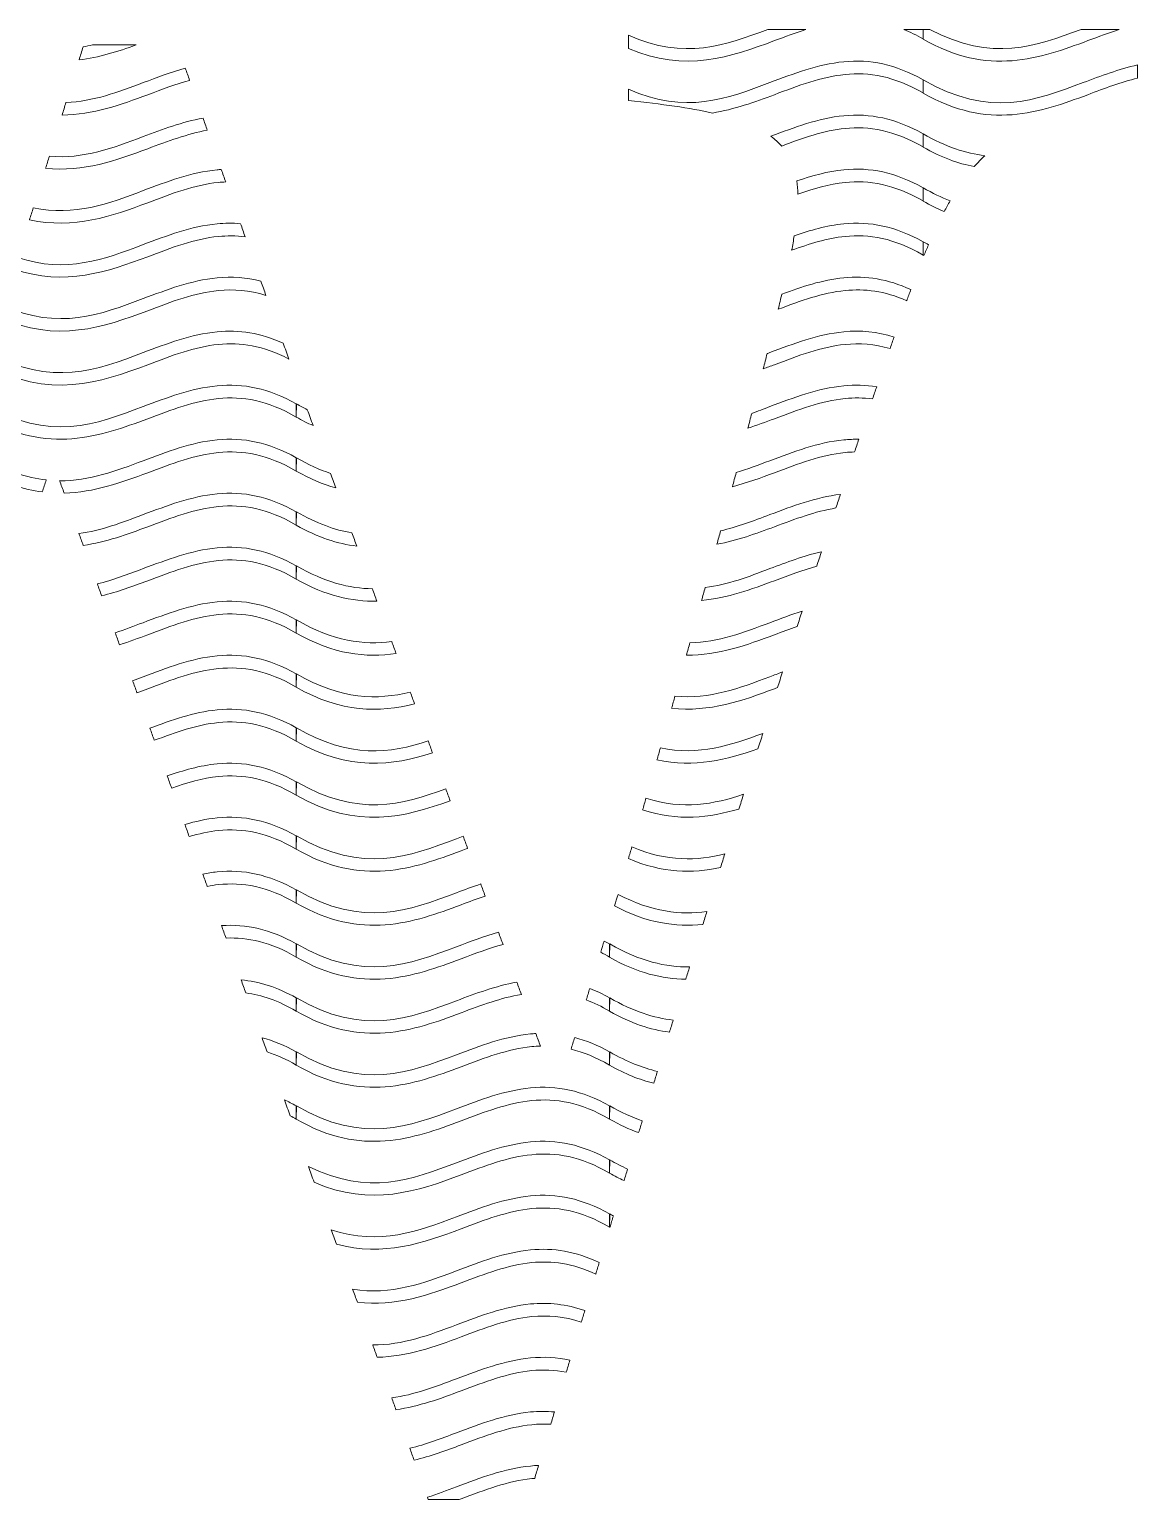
# Model space of a CAD drawing. Extents: x -34 to 186, y 96 to 243.
# Drawn here: x 16.56 to 32.87, y 190.2 to 211.85 of the extents above; entities that cross this region are included whole.
import ezdxf

# ---------------------------------------------------------------- set-up
doc = ezdxf.new("R2010")
doc.units = 0
doc.layers.add('LINING1', color=7, linetype='CONTINUOUS', lineweight=5, true_color=0xffffff)

msp = doc.modelspace()

# ---------------------------------------------------------------- linework, layer by layer
at = {"layer": 'LINING1', "color": 7, "true_color": 0xffffff}
for points, knots in [([(27.527, 211.68), (27.683, 211.739), (27.837, 211.796), (27.99, 211.846), (27.99, 211.846), (27.428, 211.846), (27.428, 211.846), (26.808, 211.613), (26.204, 211.39), (25.376, 211.76), (25.376, 211.76), (25.376, 211.566), (25.376, 211.566), (26.209, 211.204), (26.895, 211.443), (27.527, 211.68)], [0, 0, 0, 0, 1, 1, 1, 2, 2, 2, 3, 3, 3, 4, 4, 4, 5, 5, 5, 5]), ([(29.714, 211.705), (29.714, 211.705), (29.714, 211.846), (29.714, 211.846), (29.714, 211.846), (29.431, 211.846), (29.431, 211.846), (29.523, 211.808), (29.617, 211.762), (29.714, 211.705)], [0, 0, 0, 0, 1, 1, 1, 2, 2, 2, 3, 3, 3, 3]), ([(29.714, 211.704), (30.675, 211.149), (31.44, 211.417), (32.141, 211.68), (32.297, 211.739), (32.451, 211.796), (32.604, 211.846), (32.604, 211.846), (32.042, 211.846), (32.042, 211.846), (31.378, 211.597), (30.734, 211.359), (29.815, 211.846), (29.815, 211.846), (29.714, 211.846), (29.714, 211.846), (29.714, 211.846), (29.714, 211.704), (29.714, 211.704)], [0, 0, 0, 0, 1, 1, 1, 2, 2, 2, 3, 3, 3, 4, 4, 4, 5, 5, 5, 6, 6, 6, 6]), ([(18.127, 211.617), (18.127, 211.617), (17.487, 211.617), (17.487, 211.617), (17.441, 211.607), (17.394, 211.597), (17.347, 211.589), (17.327, 211.525), (17.307, 211.461), (17.288, 211.397), (17.583, 211.432), (17.86, 211.52), (18.127, 211.617)], [0, 0, 0, 0, 1, 1, 1, 2, 2, 2, 3, 3, 3, 4, 4, 4, 4]), ([(17.094, 210.77), (17.075, 210.708), (17.056, 210.646), (17.037, 210.584), (17.493, 210.589), (17.906, 210.738), (18.298, 210.885), (18.507, 210.963), (18.71, 211.039), (18.915, 211.096), (18.894, 211.155), (18.873, 211.215), (18.852, 211.275), (18.64, 211.215), (18.435, 211.139), (18.231, 211.062), (17.862, 210.924), (17.499, 210.785), (17.094, 210.77)], [0, 0, 0, 0, 1, 1, 1, 2, 2, 2, 3, 3, 3, 4, 4, 4, 5, 5, 5, 6, 6, 6, 6]), ([(29.714, 211.105), (29.306, 211.332), (28.934, 211.408), (28.548, 211.37), (28.162, 211.331), (27.809, 211.194), (27.459, 211.062), (26.827, 210.825), (26.218, 210.588), (25.376, 210.965), (25.376, 210.965), (25.376, 210.798), (25.376, 210.798), (25.874, 210.748), (26.281, 210.69), (26.613, 210.615), (26.934, 210.668), (27.236, 210.776), (27.527, 210.885), (27.877, 211.017), (28.215, 211.148), (28.567, 211.182), (28.92, 211.217), (29.288, 211.16), (29.714, 210.91), (29.714, 210.91), (29.714, 211.105), (29.714, 211.105)], [0, 0, 0, 0, 1, 1, 1, 2, 2, 2, 3, 3, 3, 4, 4, 4, 5, 5, 5, 6, 6, 6, 7, 7, 7, 8, 8, 8, 9, 9, 9, 9]), ([(29.715, 211.104), (29.715, 211.104), (29.714, 210.909), (29.714, 210.909), (30.675, 210.355), (31.44, 210.622), (32.141, 210.885), (32.388, 210.978), (32.629, 211.069), (32.874, 211.128), (32.874, 211.128), (32.874, 211.323), (32.874, 211.323), (32.597, 211.261), (32.334, 211.16), (32.073, 211.062), (31.374, 210.801), (30.703, 210.535), (29.715, 211.104)], [0, 0, 0, 0, 1, 1, 1, 2, 2, 2, 3, 3, 3, 4, 4, 4, 5, 5, 5, 6, 6, 6, 6]), ([(29.714, 210.311), (29.306, 210.538), (28.934, 210.612), (28.548, 210.575), (28.168, 210.537), (27.82, 210.403), (27.475, 210.273), (27.535, 210.229), (27.587, 210.181), (27.633, 210.129), (27.946, 210.247), (28.251, 210.356), (28.567, 210.388), (28.92, 210.422), (29.288, 210.364), (29.714, 210.115), (29.714, 210.115), (29.714, 210.311), (29.714, 210.311)], [0, 0, 0, 0, 1, 1, 1, 2, 2, 2, 3, 3, 3, 4, 4, 4, 5, 5, 5, 6, 6, 6, 6]), ([(18.298, 210.09), (18.595, 210.201), (18.882, 210.308), (19.176, 210.361), (19.155, 210.421), (19.134, 210.481), (19.113, 210.541), (18.806, 210.483), (18.517, 210.375), (18.231, 210.268), (17.789, 210.102), (17.357, 209.935), (16.85, 209.979), (16.832, 209.921), (16.814, 209.861), (16.795, 209.802), (17.349, 209.744), (17.838, 209.917), (18.298, 210.09)], [0, 0, 0, 0, 1, 1, 1, 2, 2, 2, 3, 3, 3, 4, 4, 4, 5, 5, 5, 6, 6, 6, 6]), ([(29.715, 210.31), (29.715, 210.31), (29.714, 210.114), (29.714, 210.114), (29.98, 209.961), (30.231, 209.872), (30.469, 209.827), (30.519, 209.883), (30.571, 209.937), (30.624, 209.987), (30.348, 210.021), (30.05, 210.116), (29.715, 210.31)], [0, 0, 0, 0, 1, 1, 1, 2, 2, 2, 3, 3, 3, 4, 4, 4, 4]), ([(18.231, 209.473), (17.722, 209.281), (17.227, 209.09), (16.613, 209.221), (16.595, 209.162), (16.576, 209.103), (16.558, 209.044), (17.211, 208.898), (17.773, 209.098), (18.298, 209.295), (18.649, 209.427), (18.987, 209.558), (19.339, 209.593), (19.375, 209.596), (19.411, 209.598), (19.447, 209.6), (19.425, 209.661), (19.403, 209.722), (19.381, 209.784), (19.361, 209.782), (19.341, 209.781), (19.32, 209.779), (18.934, 209.742), (18.581, 209.604), (18.231, 209.473)], [0, 0, 0, 0, 1, 1, 1, 2, 2, 2, 3, 3, 3, 4, 4, 4, 5, 5, 5, 6, 6, 6, 7, 7, 7, 8, 8, 8, 8]), ([(29.714, 209.516), (29.306, 209.743), (28.934, 209.818), (28.548, 209.779), (28.307, 209.756), (28.079, 209.691), (27.857, 209.616), (27.866, 209.554), (27.871, 209.489), (27.873, 209.421), (28.103, 209.502), (28.332, 209.569), (28.567, 209.593), (28.92, 209.627), (29.288, 209.569), (29.714, 209.32), (29.714, 209.32), (29.714, 209.516), (29.714, 209.516)], [0, 0, 0, 0, 1, 1, 1, 2, 2, 2, 3, 3, 3, 4, 4, 4, 5, 5, 5, 6, 6, 6, 6]), ([(29.715, 209.515), (29.715, 209.515), (29.714, 209.319), (29.714, 209.319), (29.821, 209.258), (29.924, 209.208), (30.026, 209.165), (30.055, 209.22), (30.084, 209.272), (30.113, 209.323), (29.986, 209.372), (29.854, 209.434), (29.715, 209.515)], [0, 0, 0, 0, 1, 1, 1, 2, 2, 2, 3, 3, 3, 4, 4, 4, 4]), ([(19.32, 208.984), (18.934, 208.946), (18.581, 208.809), (18.231, 208.678), (17.659, 208.463), (17.106, 208.248), (16.383, 208.487), (16.365, 208.43), (16.347, 208.373), (16.329, 208.316), (17.081, 208.059), (17.713, 208.28), (18.298, 208.5), (18.649, 208.632), (18.987, 208.762), (19.339, 208.798), (19.468, 208.81), (19.598, 208.81), (19.733, 208.793), (19.71, 208.858), (19.688, 208.922), (19.664, 208.986), (19.55, 208.996), (19.436, 208.996), (19.32, 208.984)], [0, 0, 0, 0, 1, 1, 1, 2, 2, 2, 3, 3, 3, 4, 4, 4, 5, 5, 5, 6, 6, 6, 7, 7, 7, 8, 8, 8, 8]), ([(29.714, 208.72), (29.306, 208.948), (28.934, 209.022), (28.548, 208.984), (28.293, 208.959), (28.053, 208.889), (27.818, 208.808), (27.807, 208.739), (27.794, 208.668), (27.78, 208.594), (28.042, 208.689), (28.3, 208.771), (28.567, 208.798), (28.92, 208.833), (29.288, 208.774), (29.714, 208.525), (29.714, 208.525), (29.714, 208.72), (29.714, 208.72)], [0, 0, 0, 0, 1, 1, 1, 2, 2, 2, 3, 3, 3, 4, 4, 4, 5, 5, 5, 6, 6, 6, 6]), ([(29.715, 208.72), (29.715, 208.72), (29.714, 208.524), (29.714, 208.524), (29.719, 208.522), (29.723, 208.519), (29.728, 208.517), (29.75, 208.571), (29.773, 208.625), (29.795, 208.677), (29.768, 208.691), (29.742, 208.704), (29.715, 208.72)], [0, 0, 0, 0, 1, 1, 1, 2, 2, 2, 3, 3, 3, 4, 4, 4, 4]), ([(19.32, 208.189), (18.934, 208.151), (18.581, 208.013), (18.231, 207.883), (17.603, 207.647), (16.995, 207.411), (16.16, 207.78), (16.142, 207.723), (16.124, 207.666), (16.106, 207.61), (16.959, 207.221), (17.656, 207.464), (18.298, 207.705), (18.649, 207.837), (18.987, 207.968), (19.339, 208.002), (19.563, 208.024), (19.793, 208.009), (20.039, 207.931), (20.014, 208), (19.99, 208.07), (19.966, 208.138), (19.749, 208.195), (19.537, 208.211), (19.32, 208.189)], [0, 0, 0, 0, 1, 1, 1, 2, 2, 2, 3, 3, 3, 4, 4, 4, 5, 5, 5, 6, 6, 6, 7, 7, 7, 8, 8, 8, 8]), ([(28.548, 208.189), (28.227, 208.157), (27.929, 208.057), (27.636, 207.949), (27.619, 207.878), (27.601, 207.803), (27.582, 207.726), (27.913, 207.85), (28.233, 207.969), (28.567, 208.002), (28.852, 208.031), (29.147, 207.997), (29.475, 207.852), (29.495, 207.907), (29.515, 207.962), (29.535, 208.016), (29.195, 208.172), (28.877, 208.222), (28.548, 208.189)], [0, 0, 0, 0, 1, 1, 1, 2, 2, 2, 3, 3, 3, 4, 4, 4, 5, 5, 5, 6, 6, 6, 6]), ([(19.32, 207.395), (18.934, 207.356), (18.581, 207.219), (18.231, 207.088), (17.549, 206.832), (16.892, 206.575), (15.941, 207.093), (15.924, 207.037), (15.906, 206.981), (15.888, 206.926), (16.841, 206.383), (17.602, 206.649), (18.298, 206.91), (18.649, 207.042), (18.987, 207.173), (19.339, 207.208), (19.662, 207.24), (19.997, 207.192), (20.378, 206.993), (20.35, 207.071), (20.321, 207.149), (20.294, 207.227), (19.959, 207.377), (19.644, 207.426), (19.32, 207.395)], [0, 0, 0, 0, 1, 1, 1, 2, 2, 2, 3, 3, 3, 4, 4, 4, 5, 5, 5, 6, 6, 6, 7, 7, 7, 8, 8, 8, 8]), ([(28.548, 207.395), (28.162, 207.356), (27.809, 207.219), (27.459, 207.088), (27.446, 207.083), (27.432, 207.077), (27.419, 207.073), (27.4, 206.999), (27.381, 206.926), (27.362, 206.849), (27.417, 206.87), (27.472, 206.89), (27.527, 206.91), (27.877, 207.042), (28.215, 207.173), (28.567, 207.208), (28.779, 207.229), (28.997, 207.215), (29.229, 207.147), (29.25, 207.207), (29.27, 207.262), (29.289, 207.316), (29.039, 207.396), (28.797, 207.419), (28.548, 207.395)], [0, 0, 0, 0, 1, 1, 1, 2, 2, 2, 3, 3, 3, 4, 4, 4, 5, 5, 5, 6, 6, 6, 7, 7, 7, 8, 8, 8, 8]), ([(20.486, 206.335), (20.078, 206.562), (19.706, 206.637), (19.32, 206.6), (18.934, 206.561), (18.581, 206.424), (18.231, 206.293), (17.533, 206.03), (16.861, 205.765), (15.873, 206.335), (15.873, 206.335), (15.872, 206.139), (15.872, 206.139), (16.833, 205.585), (17.598, 205.853), (18.298, 206.115), (18.649, 206.246), (18.987, 206.378), (19.339, 206.413), (19.692, 206.447), (20.06, 206.389), (20.486, 206.14), (20.486, 206.14), (20.486, 206.335), (20.486, 206.335)], [0, 0, 0, 0, 1, 1, 1, 2, 2, 2, 3, 3, 3, 4, 4, 4, 5, 5, 5, 6, 6, 6, 7, 7, 7, 8, 8, 8, 8]), ([(28.548, 206.6), (28.162, 206.561), (27.809, 206.424), (27.459, 206.293), (27.37, 206.259), (27.282, 206.225), (27.192, 206.194), (27.174, 206.122), (27.155, 206.05), (27.135, 205.976), (27.268, 206.019), (27.399, 206.067), (27.527, 206.115), (27.877, 206.246), (28.215, 206.378), (28.567, 206.413), (28.699, 206.425), (28.833, 206.425), (28.972, 206.407), (28.992, 206.468), (29.012, 206.525), (29.032, 206.583), (28.871, 206.61), (28.711, 206.616), (28.548, 206.6)], [0, 0, 0, 0, 1, 1, 1, 2, 2, 2, 3, 3, 3, 4, 4, 4, 5, 5, 5, 6, 6, 6, 7, 7, 7, 8, 8, 8, 8]), ([(20.487, 206.335), (20.487, 206.335), (20.486, 206.139), (20.486, 206.139), (20.57, 206.09), (20.652, 206.05), (20.733, 206.014), (20.705, 206.092), (20.677, 206.17), (20.648, 206.248), (20.595, 206.275), (20.542, 206.303), (20.487, 206.335)], [0, 0, 0, 0, 1, 1, 1, 2, 2, 2, 3, 3, 3, 4, 4, 4, 4]), ([(20.486, 205.541), (20.078, 205.768), (19.706, 205.842), (19.32, 205.804), (18.934, 205.766), (18.581, 205.629), (18.231, 205.497), (17.834, 205.348), (17.444, 205.199), (17.001, 205.202), (17.023, 205.142), (17.045, 205.081), (17.068, 205.021), (17.511, 205.031), (17.915, 205.176), (18.298, 205.32), (18.649, 205.452), (18.987, 205.583), (19.339, 205.617), (19.692, 205.653), (20.06, 205.594), (20.486, 205.345), (20.486, 205.345), (20.486, 205.541), (20.486, 205.541)], [0, 0, 0, 0, 1, 1, 1, 2, 2, 2, 3, 3, 3, 4, 4, 4, 5, 5, 5, 6, 6, 6, 7, 7, 7, 8, 8, 8, 8]), ([(28.548, 205.804), (28.162, 205.766), (27.809, 205.629), (27.459, 205.497), (27.294, 205.436), (27.13, 205.374), (26.963, 205.322), (26.945, 205.254), (26.926, 205.184), (26.907, 205.114), (27.121, 205.17), (27.327, 205.245), (27.527, 205.32), (27.877, 205.452), (28.215, 205.583), (28.567, 205.617), (28.613, 205.622), (28.66, 205.625), (28.706, 205.626), (28.727, 205.689), (28.749, 205.752), (28.769, 205.812), (28.696, 205.813), (28.622, 205.812), (28.548, 205.804)], [0, 0, 0, 0, 1, 1, 1, 2, 2, 2, 3, 3, 3, 4, 4, 4, 5, 5, 5, 6, 6, 6, 7, 7, 7, 8, 8, 8, 8]), ([(15.873, 205.54), (15.873, 205.54), (15.872, 205.344), (15.872, 205.344), (16.182, 205.165), (16.472, 205.073), (16.745, 205.037), (16.765, 205.097), (16.784, 205.155), (16.804, 205.215), (16.522, 205.246), (16.217, 205.341), (15.873, 205.54)], [0, 0, 0, 0, 1, 1, 1, 2, 2, 2, 3, 3, 3, 4, 4, 4, 4]), ([(20.487, 205.54), (20.487, 205.54), (20.486, 205.344), (20.486, 205.344), (20.688, 205.228), (20.88, 205.149), (21.066, 205.098), (21.04, 205.168), (21.014, 205.239), (20.988, 205.31), (20.83, 205.363), (20.664, 205.438), (20.487, 205.54)], [0, 0, 0, 0, 1, 1, 1, 2, 2, 2, 3, 3, 3, 4, 4, 4, 4]), ([(20.486, 204.745), (20.078, 204.973), (19.706, 205.048), (19.32, 205.009), (18.934, 204.971), (18.581, 204.834), (18.231, 204.703), (17.921, 204.586), (17.615, 204.469), (17.285, 204.425), (17.307, 204.366), (17.328, 204.308), (17.349, 204.25), (17.684, 204.299), (17.997, 204.412), (18.298, 204.525), (18.649, 204.657), (18.987, 204.788), (19.339, 204.823), (19.692, 204.858), (20.06, 204.799), (20.486, 204.55), (20.486, 204.55), (20.486, 204.745), (20.486, 204.745)], [0, 0, 0, 0, 1, 1, 1, 2, 2, 2, 3, 3, 3, 4, 4, 4, 5, 5, 5, 6, 6, 6, 7, 7, 7, 8, 8, 8, 8]), ([(26.733, 204.466), (26.716, 204.4), (26.698, 204.333), (26.68, 204.267), (26.976, 204.322), (27.256, 204.424), (27.527, 204.525), (27.832, 204.639), (28.127, 204.75), (28.431, 204.801), (28.454, 204.868), (28.476, 204.936), (28.498, 205.002), (28.131, 204.957), (27.794, 204.828), (27.459, 204.703), (27.219, 204.612), (26.981, 204.523), (26.733, 204.466)], [0, 0, 0, 0, 1, 1, 1, 2, 2, 2, 3, 3, 3, 4, 4, 4, 5, 5, 5, 6, 6, 6, 6]), ([(20.487, 204.745), (20.487, 204.745), (20.486, 204.549), (20.486, 204.549), (20.803, 204.366), (21.098, 204.274), (21.376, 204.24), (21.353, 204.305), (21.329, 204.37), (21.306, 204.435), (21.055, 204.477), (20.786, 204.572), (20.487, 204.745)], [0, 0, 0, 0, 1, 1, 1, 2, 2, 2, 3, 3, 3, 4, 4, 4, 4]), ([(20.486, 203.95), (20.078, 204.178), (19.706, 204.253), (19.32, 204.215), (18.934, 204.176), (18.581, 204.039), (18.231, 203.908), (18.007, 203.824), (17.786, 203.74), (17.557, 203.683), (17.578, 203.624), (17.599, 203.567), (17.62, 203.508), (17.855, 203.566), (18.08, 203.649), (18.298, 203.731), (18.649, 203.862), (18.987, 203.992), (19.339, 204.027), (19.692, 204.063), (20.06, 204.004), (20.486, 203.755), (20.486, 203.755), (20.486, 203.95), (20.486, 203.95)], [0, 0, 0, 0, 1, 1, 1, 2, 2, 2, 3, 3, 3, 4, 4, 4, 5, 5, 5, 6, 6, 6, 7, 7, 7, 8, 8, 8, 8]), ([(26.506, 203.63), (26.488, 203.567), (26.471, 203.504), (26.454, 203.44), (26.836, 203.477), (27.189, 203.604), (27.527, 203.731), (27.737, 203.809), (27.942, 203.885), (28.149, 203.943), (28.173, 204.015), (28.196, 204.086), (28.219, 204.157), (27.957, 204.095), (27.707, 204.001), (27.459, 203.908), (27.147, 203.79), (26.839, 203.673), (26.506, 203.63)], [0, 0, 0, 0, 1, 1, 1, 2, 2, 2, 3, 3, 3, 4, 4, 4, 5, 5, 5, 6, 6, 6, 6]), ([(20.487, 203.95), (20.487, 203.95), (20.486, 203.754), (20.486, 203.754), (20.917, 203.505), (21.308, 203.423), (21.672, 203.43), (21.65, 203.491), (21.628, 203.552), (21.606, 203.612), (21.272, 203.616), (20.908, 203.707), (20.487, 203.95)], [0, 0, 0, 0, 1, 1, 1, 2, 2, 2, 3, 3, 3, 4, 4, 4, 4]), ([(20.486, 203.155), (20.078, 203.383), (19.706, 203.458), (19.32, 203.42), (18.934, 203.381), (18.581, 203.244), (18.231, 203.113), (18.094, 203.061), (17.957, 203.009), (17.819, 202.964), (17.84, 202.905), (17.862, 202.846), (17.883, 202.788), (18.025, 202.833), (18.163, 202.884), (18.298, 202.935), (18.649, 203.066), (18.987, 203.198), (19.339, 203.233), (19.692, 203.267), (20.06, 203.21), (20.486, 202.96), (20.486, 202.96), (20.486, 203.155), (20.486, 203.155)], [0, 0, 0, 0, 1, 1, 1, 2, 2, 2, 3, 3, 3, 4, 4, 4, 5, 5, 5, 6, 6, 6, 7, 7, 7, 8, 8, 8, 8]), ([(26.282, 202.818), (26.265, 202.757), (26.248, 202.696), (26.231, 202.635), (26.701, 202.633), (27.124, 202.784), (27.527, 202.935), (27.639, 202.977), (27.75, 203.018), (27.861, 203.057), (27.886, 203.133), (27.91, 203.208), (27.934, 203.282), (27.774, 203.23), (27.616, 203.171), (27.459, 203.113), (27.078, 202.969), (26.703, 202.827), (26.282, 202.818)], [0, 0, 0, 0, 1, 1, 1, 2, 2, 2, 3, 3, 3, 4, 4, 4, 5, 5, 5, 6, 6, 6, 6]), ([(20.487, 203.155), (20.487, 203.155), (20.486, 202.959), (20.486, 202.959), (21.031, 202.645), (21.513, 202.595), (21.956, 202.658), (21.934, 202.717), (21.913, 202.776), (21.891, 202.834), (21.481, 202.781), (21.032, 202.841), (20.487, 203.155)], [0, 0, 0, 0, 1, 1, 1, 2, 2, 2, 3, 3, 3, 4, 4, 4, 4]), ([(20.486, 202.36), (20.078, 202.588), (19.706, 202.663), (19.32, 202.625), (18.934, 202.586), (18.581, 202.449), (18.231, 202.317), (18.179, 202.298), (18.127, 202.279), (18.075, 202.259), (18.097, 202.2), (18.119, 202.141), (18.14, 202.082), (18.193, 202.101), (18.246, 202.12), (18.298, 202.14), (18.649, 202.272), (18.987, 202.403), (19.339, 202.437), (19.692, 202.472), (20.06, 202.414), (20.486, 202.165), (20.486, 202.165), (20.486, 202.36), (20.486, 202.36)], [0, 0, 0, 0, 1, 1, 1, 2, 2, 2, 3, 3, 3, 4, 4, 4, 5, 5, 5, 6, 6, 6, 7, 7, 7, 8, 8, 8, 8]), ([(20.487, 202.359), (20.487, 202.359), (20.486, 202.164), (20.486, 202.164), (21.145, 201.784), (21.711, 201.79), (22.228, 201.916), (22.207, 201.975), (22.185, 202.033), (22.164, 202.091), (21.679, 201.972), (21.155, 201.975), (20.487, 202.359)], [0, 0, 0, 0, 1, 1, 1, 2, 2, 2, 3, 3, 3, 4, 4, 4, 4]), ([(26.062, 202.031), (26.046, 201.972), (26.029, 201.913), (26.012, 201.853), (26.57, 201.792), (27.063, 201.966), (27.527, 202.14), (27.542, 202.146), (27.556, 202.151), (27.572, 202.157), (27.596, 202.234), (27.621, 202.311), (27.645, 202.387), (27.583, 202.364), (27.521, 202.341), (27.459, 202.317), (27.012, 202.15), (26.577, 201.982), (26.062, 202.031)], [0, 0, 0, 0, 1, 1, 1, 2, 2, 2, 3, 3, 3, 4, 4, 4, 5, 5, 5, 6, 6, 6, 6]), ([(20.486, 201.566), (20.078, 201.793), (19.706, 201.867), (19.32, 201.83), (18.97, 201.795), (18.648, 201.679), (18.331, 201.559), (18.352, 201.5), (18.374, 201.44), (18.395, 201.381), (18.712, 201.499), (19.019, 201.611), (19.339, 201.643), (19.692, 201.678), (20.06, 201.619), (20.486, 201.37), (20.486, 201.37), (20.486, 201.566), (20.486, 201.566)], [0, 0, 0, 0, 1, 1, 1, 2, 2, 2, 3, 3, 3, 4, 4, 4, 5, 5, 5, 6, 6, 6, 6]), ([(20.487, 201.565), (20.487, 201.565), (20.486, 201.369), (20.486, 201.369), (21.259, 200.923), (21.904, 201.009), (22.492, 201.196), (22.471, 201.256), (22.449, 201.314), (22.428, 201.372), (21.866, 201.188), (21.278, 201.109), (20.487, 201.565)], [0, 0, 0, 0, 1, 1, 1, 2, 2, 2, 3, 3, 3, 4, 4, 4, 4]), ([(25.847, 201.269), (25.83, 201.211), (25.814, 201.152), (25.797, 201.093), (26.347, 200.972), (26.831, 201.096), (27.284, 201.256), (27.308, 201.332), (27.333, 201.41), (27.357, 201.484), (26.885, 201.308), (26.416, 201.151), (25.847, 201.269)], [0, 0, 0, 0, 1, 1, 1, 2, 2, 2, 3, 3, 3, 4, 4, 4, 4]), ([(20.486, 200.77), (20.078, 200.998), (19.706, 201.073), (19.32, 201.035), (19.063, 201.009), (18.822, 200.939), (18.586, 200.856), (18.607, 200.797), (18.629, 200.737), (18.651, 200.678), (18.879, 200.758), (19.106, 200.824), (19.339, 200.848), (19.692, 200.882), (20.06, 200.824), (20.486, 200.575), (20.486, 200.575), (20.486, 200.77), (20.486, 200.77)], [0, 0, 0, 0, 1, 1, 1, 2, 2, 2, 3, 3, 3, 4, 4, 4, 5, 5, 5, 6, 6, 6, 6]), ([(20.487, 200.77), (20.487, 200.77), (20.486, 200.574), (20.486, 200.574), (21.374, 200.061), (22.094, 200.252), (22.752, 200.491), (22.73, 200.55), (22.708, 200.609), (22.686, 200.668), (22.043, 200.43), (21.4, 200.244), (20.487, 200.77)], [0, 0, 0, 0, 1, 1, 1, 2, 2, 2, 3, 3, 3, 4, 4, 4, 4]), ([(25.635, 200.529), (25.619, 200.471), (25.602, 200.414), (25.585, 200.356), (26.108, 200.185), (26.573, 200.244), (27.004, 200.37), (27.027, 200.444), (27.049, 200.515), (27.072, 200.587), (26.635, 200.441), (26.184, 200.354), (25.635, 200.529)], [0, 0, 0, 0, 1, 1, 1, 2, 2, 2, 3, 3, 3, 4, 4, 4, 4]), ([(20.486, 199.975), (20.078, 200.203), (19.706, 200.278), (19.32, 200.24), (19.156, 200.223), (18.999, 200.187), (18.845, 200.143), (18.866, 200.084), (18.888, 200.024), (18.909, 199.965), (19.052, 200.005), (19.194, 200.038), (19.339, 200.053), (19.692, 200.088), (20.06, 200.029), (20.486, 199.78), (20.486, 199.78), (20.486, 199.975), (20.486, 199.975)], [0, 0, 0, 0, 1, 1, 1, 2, 2, 2, 3, 3, 3, 4, 4, 4, 5, 5, 5, 6, 6, 6, 6]), ([(20.487, 199.975), (20.487, 199.975), (20.486, 199.779), (20.486, 199.779), (21.447, 199.224), (22.212, 199.492), (22.912, 199.755), (22.945, 199.767), (22.977, 199.779), (23.009, 199.791), (22.987, 199.85), (22.965, 199.91), (22.943, 199.969), (22.91, 199.957), (22.878, 199.945), (22.845, 199.933), (22.146, 199.67), (21.475, 199.406), (20.487, 199.975)], [0, 0, 0, 0, 1, 1, 1, 2, 2, 2, 3, 3, 3, 4, 4, 4, 5, 5, 5, 6, 6, 6, 6]), ([(25.427, 199.812), (25.411, 199.755), (25.394, 199.698), (25.377, 199.64), (25.876, 199.425), (26.32, 199.422), (26.733, 199.508), (26.754, 199.574), (26.775, 199.644), (26.796, 199.71), (26.388, 199.607), (25.952, 199.59), (25.427, 199.812)], [0, 0, 0, 0, 1, 1, 1, 2, 2, 2, 3, 3, 3, 4, 4, 4, 4]), ([(20.486, 199.18), (20.078, 199.408), (19.706, 199.483), (19.32, 199.445), (19.249, 199.438), (19.179, 199.424), (19.11, 199.411), (19.132, 199.351), (19.154, 199.291), (19.175, 199.231), (19.23, 199.241), (19.284, 199.252), (19.339, 199.257), (19.692, 199.293), (20.06, 199.234), (20.486, 198.985), (20.486, 198.985), (20.486, 199.18), (20.486, 199.18)], [0, 0, 0, 0, 1, 1, 1, 2, 2, 2, 3, 3, 3, 4, 4, 4, 5, 5, 5, 6, 6, 6, 6]), ([(23.202, 199.267), (23.082, 199.225), (22.963, 199.182), (22.845, 199.138), (22.146, 198.875), (21.475, 198.61), (20.487, 199.18), (20.487, 199.18), (20.486, 198.984), (20.486, 198.984), (21.447, 198.43), (22.212, 198.697), (22.912, 198.96), (23.032, 199.005), (23.15, 199.048), (23.267, 199.089), (23.245, 199.149), (23.224, 199.208), (23.202, 199.267)], [0, 0, 0, 0, 1, 1, 1, 2, 2, 2, 3, 3, 3, 4, 4, 4, 5, 5, 5, 6, 6, 6, 6]), ([(25.223, 199.114), (25.206, 199.058), (25.189, 199.002), (25.173, 198.946), (25.649, 198.689), (26.076, 198.631), (26.472, 198.672), (26.492, 198.736), (26.512, 198.799), (26.531, 198.862), (26.145, 198.807), (25.725, 198.853), (25.223, 199.114)], [0, 0, 0, 0, 1, 1, 1, 2, 2, 2, 3, 3, 3, 4, 4, 4, 4]), ([(20.486, 198.385), (20.1, 198.6), (19.747, 198.677), (19.384, 198.654), (19.407, 198.592), (19.429, 198.531), (19.451, 198.47), (19.77, 198.483), (20.105, 198.413), (20.486, 198.19), (20.486, 198.19), (20.486, 198.385), (20.486, 198.385)], [0, 0, 0, 0, 1, 1, 1, 2, 2, 2, 3, 3, 3, 4, 4, 4, 4]), ([(20.487, 198.384), (20.487, 198.384), (20.486, 198.189), (20.486, 198.189), (21.447, 197.635), (22.212, 197.902), (22.912, 198.165), (23.121, 198.243), (23.325, 198.319), (23.53, 198.376), (23.507, 198.435), (23.486, 198.495), (23.464, 198.555), (23.253, 198.495), (23.048, 198.419), (22.845, 198.343), (22.146, 198.081), (21.475, 197.815), (20.487, 198.384)], [0, 0, 0, 0, 1, 1, 1, 2, 2, 2, 3, 3, 3, 4, 4, 4, 5, 5, 5, 6, 6, 6, 6]), ([(24.968, 198.261), (25.012, 198.239), (25.055, 198.216), (25.1, 198.19), (25.1, 198.19), (25.1, 198.385), (25.1, 198.385), (25.072, 198.401), (25.045, 198.414), (25.018, 198.427), (25.002, 198.372), (24.985, 198.316), (24.968, 198.261)], [0, 0, 0, 0, 1, 1, 1, 2, 2, 2, 3, 3, 3, 4, 4, 4, 4]), ([(25.101, 198.384), (25.101, 198.384), (25.1, 198.189), (25.1, 198.189), (25.506, 197.955), (25.876, 197.869), (26.222, 197.865), (26.24, 197.927), (26.259, 197.987), (26.278, 198.047), (25.929, 198.041), (25.547, 198.127), (25.101, 198.384)], [0, 0, 0, 0, 1, 1, 1, 2, 2, 2, 3, 3, 3, 4, 4, 4, 4]), ([(20.486, 197.59), (20.203, 197.748), (19.938, 197.831), (19.673, 197.855), (19.696, 197.791), (19.72, 197.727), (19.743, 197.663), (19.975, 197.632), (20.219, 197.551), (20.486, 197.395), (20.486, 197.395), (20.486, 197.59), (20.486, 197.59)], [0, 0, 0, 0, 1, 1, 1, 2, 2, 2, 3, 3, 3, 4, 4, 4, 4]), ([(20.487, 197.59), (20.487, 197.59), (20.486, 197.394), (20.486, 197.394), (21.447, 196.84), (22.212, 197.107), (22.912, 197.37), (23.212, 197.482), (23.502, 197.591), (23.8, 197.642), (23.778, 197.702), (23.755, 197.762), (23.733, 197.822), (23.424, 197.765), (23.133, 197.655), (22.845, 197.548), (22.146, 197.285), (21.475, 197.02), (20.487, 197.59)], [0, 0, 0, 0, 1, 1, 1, 2, 2, 2, 3, 3, 3, 4, 4, 4, 5, 5, 5, 6, 6, 6, 6]), ([(24.756, 197.56), (24.867, 197.518), (24.981, 197.465), (25.1, 197.395), (25.1, 197.395), (25.1, 197.59), (25.1, 197.59), (25.001, 197.646), (24.903, 197.692), (24.807, 197.73), (24.79, 197.673), (24.773, 197.616), (24.756, 197.56)], [0, 0, 0, 0, 1, 1, 1, 2, 2, 2, 3, 3, 3, 4, 4, 4, 4]), ([(25.101, 197.59), (25.101, 197.59), (25.1, 197.394), (25.1, 197.394), (25.413, 197.214), (25.705, 197.121), (25.981, 197.086), (25.999, 197.146), (26.018, 197.205), (26.036, 197.264), (25.753, 197.295), (25.446, 197.39), (25.101, 197.59)], [0, 0, 0, 0, 1, 1, 1, 2, 2, 2, 3, 3, 3, 4, 4, 4, 4]), ([(20.486, 196.796), (20.312, 196.892), (20.145, 196.96), (19.981, 197.004), (20.006, 196.935), (20.031, 196.865), (20.056, 196.796), (20.194, 196.751), (20.336, 196.688), (20.486, 196.6), (20.486, 196.6), (20.486, 196.796), (20.486, 196.796)], [0, 0, 0, 0, 1, 1, 1, 2, 2, 2, 3, 3, 3, 4, 4, 4, 4]), ([(22.912, 196.575), (23.263, 196.707), (23.601, 196.838), (23.953, 196.873), (23.995, 196.877), (24.038, 196.88), (24.08, 196.881), (24.058, 196.942), (24.035, 197.003), (24.013, 197.064), (23.986, 197.063), (23.96, 197.062), (23.934, 197.059), (23.547, 197.021), (23.195, 196.884), (22.845, 196.753), (22.146, 196.49), (21.475, 196.226), (20.487, 196.795), (20.487, 196.795), (20.486, 196.599), (20.486, 196.599), (21.447, 196.044), (22.212, 196.313), (22.912, 196.575)], [0, 0, 0, 0, 1, 1, 1, 2, 2, 2, 3, 3, 3, 4, 4, 4, 5, 5, 5, 6, 6, 6, 7, 7, 7, 8, 8, 8, 8]), ([(24.531, 196.834), (24.711, 196.791), (24.899, 196.718), (25.1, 196.6), (25.1, 196.6), (25.1, 196.796), (25.1, 196.796), (24.923, 196.894), (24.753, 196.962), (24.585, 197.007), (24.567, 196.949), (24.549, 196.892), (24.531, 196.834)], [0, 0, 0, 0, 1, 1, 1, 2, 2, 2, 3, 3, 3, 4, 4, 4, 4]), ([(25.101, 196.795), (25.101, 196.795), (25.1, 196.599), (25.1, 196.599), (25.327, 196.468), (25.543, 196.384), (25.75, 196.334), (25.767, 196.392), (25.786, 196.45), (25.803, 196.508), (25.586, 196.559), (25.354, 196.649), (25.101, 196.795)], [0, 0, 0, 0, 1, 1, 1, 2, 2, 2, 3, 3, 3, 4, 4, 4, 4]), ([(23.934, 196.265), (23.547, 196.226), (23.195, 196.089), (22.845, 195.958), (22.146, 195.695), (21.475, 195.431), (20.487, 196), (20.487, 196), (20.486, 195.804), (20.486, 195.804), (21.447, 195.249), (22.212, 195.517), (22.912, 195.78), (23.263, 195.912), (23.601, 196.042), (23.953, 196.078), (24.306, 196.113), (24.674, 196.054), (25.1, 195.805), (25.1, 195.805), (25.1, 196), (25.1, 196), (24.692, 196.228), (24.32, 196.303), (23.934, 196.265)], [0, 0, 0, 0, 1, 1, 1, 2, 2, 2, 3, 3, 3, 4, 4, 4, 5, 5, 5, 6, 6, 6, 7, 7, 7, 8, 8, 8, 8]), ([(20.486, 196), (20.427, 196.033), (20.369, 196.062), (20.311, 196.089), (20.34, 196.01), (20.368, 195.932), (20.396, 195.854), (20.426, 195.837), (20.456, 195.823), (20.486, 195.805), (20.486, 195.805), (20.486, 196), (20.486, 196)], [0, 0, 0, 0, 1, 1, 1, 2, 2, 2, 3, 3, 3, 4, 4, 4, 4]), ([(25.101, 196), (25.101, 196), (25.1, 195.804), (25.1, 195.804), (25.247, 195.719), (25.389, 195.656), (25.527, 195.606), (25.545, 195.663), (25.562, 195.722), (25.58, 195.779), (25.428, 195.832), (25.269, 195.903), (25.101, 196)], [0, 0, 0, 0, 1, 1, 1, 2, 2, 2, 3, 3, 3, 4, 4, 4, 4]), ([(23.934, 195.47), (23.547, 195.431), (23.195, 195.294), (22.845, 195.163), (22.189, 194.917), (21.557, 194.668), (20.665, 195.109), (20.692, 195.032), (20.72, 194.955), (20.748, 194.877), (21.587, 194.507), (22.277, 194.747), (22.912, 194.985), (23.263, 195.116), (23.601, 195.248), (23.953, 195.282), (24.306, 195.318), (24.674, 195.26), (25.1, 195.01), (25.1, 195.01), (25.1, 195.205), (25.1, 195.205), (24.692, 195.433), (24.32, 195.508), (23.934, 195.47)], [0, 0, 0, 0, 1, 1, 1, 2, 2, 2, 3, 3, 3, 4, 4, 4, 5, 5, 5, 6, 6, 6, 7, 7, 7, 8, 8, 8, 8]), ([(25.101, 195.205), (25.101, 195.205), (25.1, 195.009), (25.1, 195.009), (25.172, 194.968), (25.242, 194.932), (25.312, 194.9), (25.329, 194.957), (25.347, 195.014), (25.364, 195.071), (25.278, 195.109), (25.191, 195.153), (25.101, 195.205)], [0, 0, 0, 0, 1, 1, 1, 2, 2, 2, 3, 3, 3, 4, 4, 4, 4]), ([(23.934, 194.675), (23.547, 194.636), (23.195, 194.499), (22.845, 194.368), (22.275, 194.154), (21.722, 193.938), (21.001, 194.176), (21.027, 194.106), (21.052, 194.035), (21.077, 193.965), (21.771, 193.776), (22.362, 193.984), (22.912, 194.19), (23.263, 194.322), (23.601, 194.453), (23.953, 194.488), (24.306, 194.522), (24.674, 194.465), (25.1, 194.215), (25.1, 194.215), (25.1, 194.41), (25.1, 194.41), (24.692, 194.638), (24.32, 194.713), (23.934, 194.675)], [0, 0, 0, 0, 1, 1, 1, 2, 2, 2, 3, 3, 3, 4, 4, 4, 5, 5, 5, 6, 6, 6, 7, 7, 7, 8, 8, 8, 8]), ([(25.101, 194.409), (25.101, 194.409), (25.1, 194.214), (25.1, 194.214), (25.101, 194.214), (25.102, 194.213), (25.104, 194.212), (25.12, 194.269), (25.138, 194.325), (25.155, 194.381), (25.137, 194.391), (25.119, 194.399), (25.101, 194.409)], [0, 0, 0, 0, 1, 1, 1, 2, 2, 2, 3, 3, 3, 4, 4, 4, 4]), ([(23.934, 193.88), (23.547, 193.841), (23.195, 193.704), (22.845, 193.573), (22.361, 193.391), (21.889, 193.208), (21.315, 193.303), (21.339, 193.238), (21.362, 193.174), (21.385, 193.109), (21.949, 193.044), (22.445, 193.22), (22.912, 193.395), (23.263, 193.527), (23.601, 193.658), (23.953, 193.693), (24.248, 193.722), (24.554, 193.684), (24.896, 193.525), (24.913, 193.583), (24.93, 193.638), (24.947, 193.694), (24.597, 193.86), (24.271, 193.913), (23.934, 193.88)], [0, 0, 0, 0, 1, 1, 1, 2, 2, 2, 3, 3, 3, 4, 4, 4, 5, 5, 5, 6, 6, 6, 7, 7, 7, 8, 8, 8, 8]), ([(23.934, 193.084), (23.547, 193.046), (23.195, 192.909), (22.845, 192.778), (22.446, 192.628), (22.056, 192.478), (21.611, 192.482), (21.633, 192.422), (21.655, 192.361), (21.676, 192.3), (22.122, 192.311), (22.527, 192.455), (22.912, 192.6), (23.263, 192.732), (23.601, 192.863), (23.953, 192.898), (24.185, 192.92), (24.425, 192.902), (24.683, 192.816), (24.7, 192.873), (24.716, 192.929), (24.734, 192.986), (24.463, 193.081), (24.202, 193.111), (23.934, 193.084)], [0, 0, 0, 0, 1, 1, 1, 2, 2, 2, 3, 3, 3, 4, 4, 4, 5, 5, 5, 6, 6, 6, 7, 7, 7, 8, 8, 8, 8]), ([(23.934, 192.29), (23.547, 192.251), (23.195, 192.114), (22.845, 191.983), (22.532, 191.865), (22.224, 191.747), (21.891, 191.704), (21.912, 191.645), (21.933, 191.587), (21.954, 191.528), (22.293, 191.577), (22.609, 191.691), (22.912, 191.805), (23.263, 191.937), (23.601, 192.067), (23.953, 192.103), (24.118, 192.119), (24.286, 192.114), (24.461, 192.08), (24.479, 192.138), (24.497, 192.197), (24.514, 192.256), (24.32, 192.299), (24.129, 192.309), (23.934, 192.29)], [0, 0, 0, 0, 1, 1, 1, 2, 2, 2, 3, 3, 3, 4, 4, 4, 5, 5, 5, 6, 6, 6, 7, 7, 7, 8, 8, 8, 8]), ([(23.934, 191.495), (23.547, 191.456), (23.195, 191.319), (22.845, 191.188), (22.618, 191.102), (22.392, 191.017), (22.158, 190.96), (22.179, 190.902), (22.2, 190.843), (22.221, 190.785), (22.461, 190.843), (22.69, 190.927), (22.912, 191.01), (23.263, 191.141), (23.601, 191.273), (23.953, 191.307), (24.045, 191.316), (24.138, 191.319), (24.233, 191.314), (24.251, 191.374), (24.269, 191.435), (24.287, 191.495), (24.17, 191.506), (24.052, 191.506), (23.934, 191.495)], [0, 0, 0, 0, 1, 1, 1, 2, 2, 2, 3, 3, 3, 4, 4, 4, 5, 5, 5, 6, 6, 6, 7, 7, 7, 8, 8, 8, 8]), ([(23.934, 190.699), (23.547, 190.662), (23.195, 190.524), (22.845, 190.393), (22.703, 190.339), (22.561, 190.286), (22.417, 190.239), (22.422, 190.228), (22.426, 190.216), (22.43, 190.205), (22.43, 190.205), (22.885, 190.205), (22.885, 190.205), (22.894, 190.208), (22.903, 190.212), (22.912, 190.215), (23.263, 190.347), (23.601, 190.478), (23.953, 190.513), (23.967, 190.514), (23.981, 190.514), (23.996, 190.515), (24.015, 190.58), (24.034, 190.643), (24.052, 190.707), (24.013, 190.706), (23.974, 190.704), (23.934, 190.699)], [0, 0, 0, 0, 1, 1, 1, 2, 2, 2, 3, 3, 3, 4, 4, 4, 5, 5, 5, 6, 6, 6, 7, 7, 7, 8, 8, 8, 9, 9, 9, 9])]:
    msp.add_open_spline(points, degree=3, knots=knots, dxfattribs=at)

doc.saveas('drawing.dxf')
